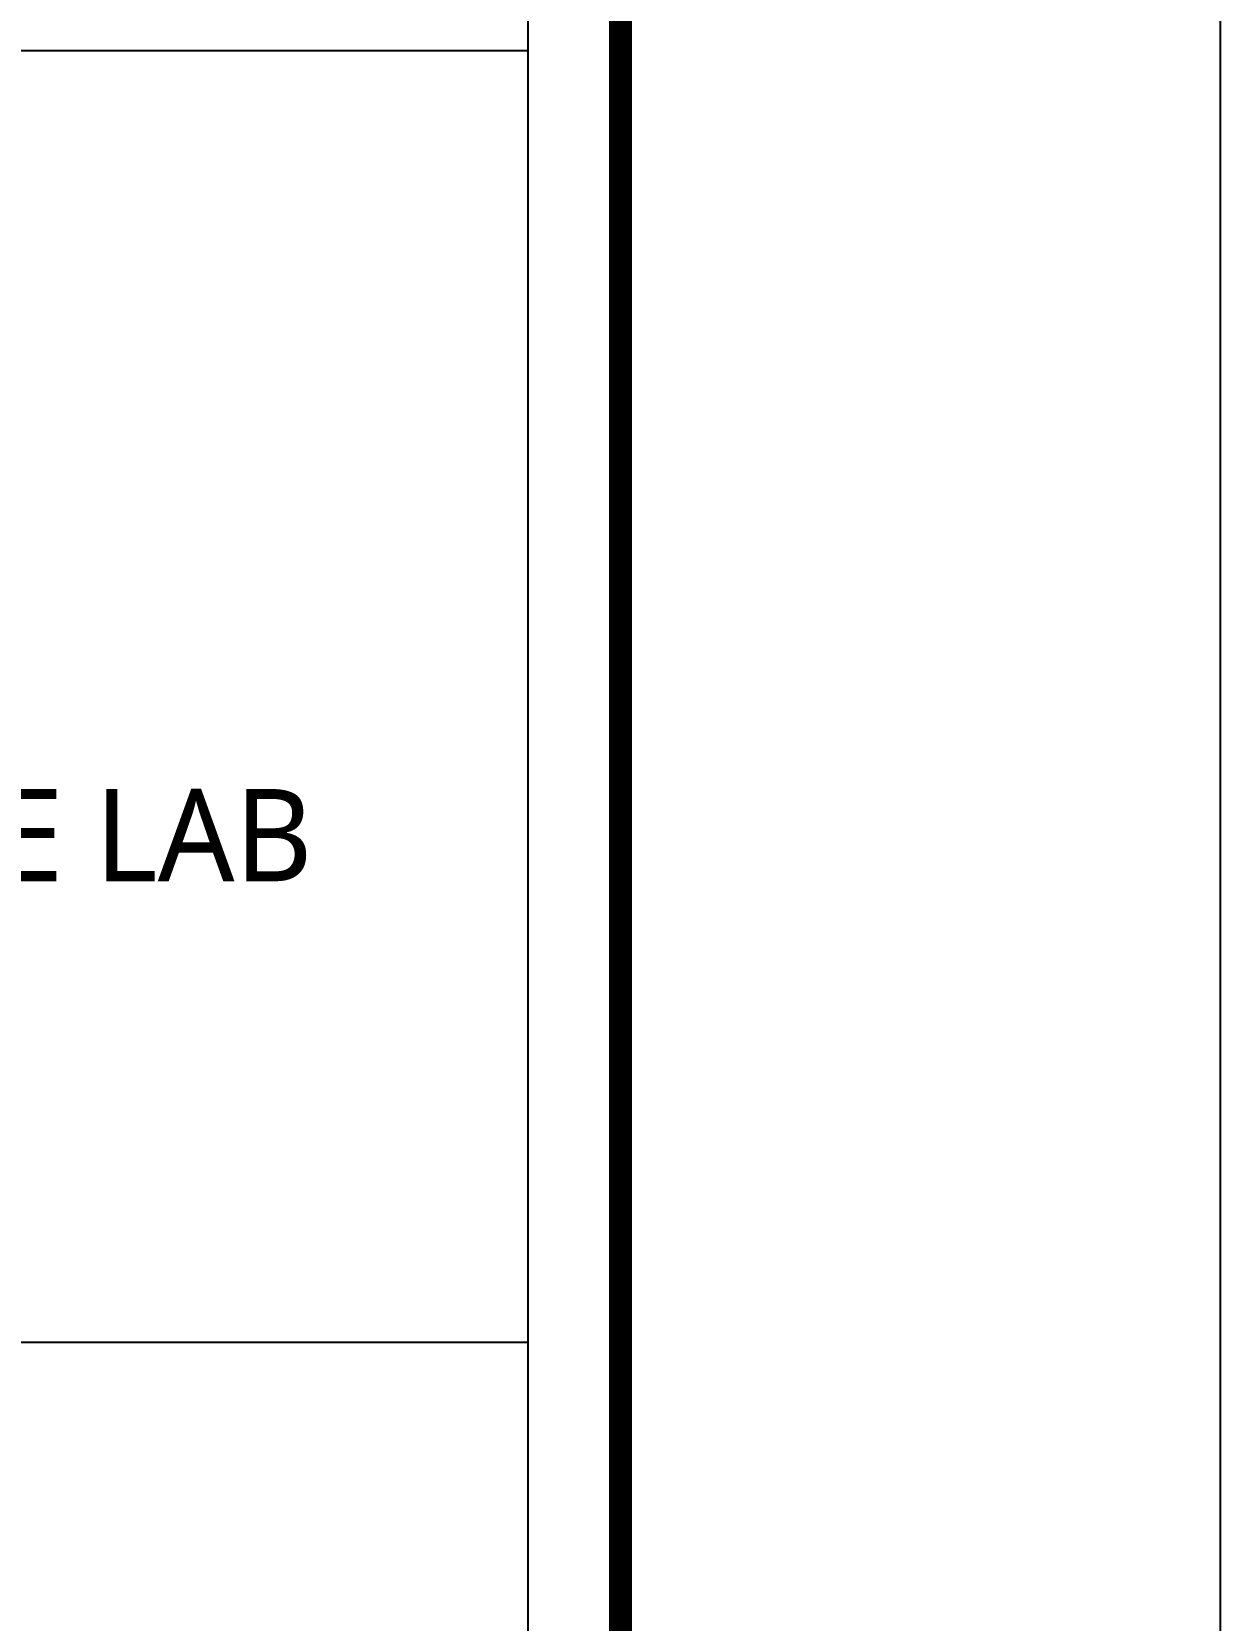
# Model space of a CAD drawing. Header units: millimetres. Extents: x 2135 to 254135, y 1035 to 90135.
# Drawn here: x 167558 to 170135, y 34483 to 37927 of the extents above; entities that cross this region are included whole.
import ezdxf
from ezdxf.enums import TextEntityAlignment as Align

# ---------------------------------------------------------------- set-up
doc = ezdxf.new("R2010")
doc.units = ezdxf.units.MM
for name, color, linetype in [('form_TED.A', 40, 'Continuous'), ('TEXT1_TED.A', 2, 'Continuous'), ('WA2(가벽)_TED.A', 7, 'Continuous')]:
    doc.layers.add(name, color=color, linetype=linetype)
doc.styles.add('맑은고딕', font='malgun.ttf')

# ---------------------------------------------------------------- blocks, each defined once
blk = doc.blocks.new('FORM_TED.A')
at = {"layer": 'form_TED.A', "color": 253, "ltscale": 30}
blk.add_line((405, 8.5), (405, 258.5), dxfattribs=at)
at = {"layer": 'form_TED.A', "ltscale": 30}
for p, q in [((405, 71.5), (362, 71.5)), ((405, 43.5), (362, 43.5))]:
    blk.add_line(p, q, dxfattribs=at)
blk.add_lwpolyline([(420, 0), (0, 0), (0, 297), (420, 297)], close=True, dxfattribs=at)
at = {"layer": 'form_TED.A', "ltscale": 30, "const_width": 0.5}
blk.add_lwpolyline([(407, 8.5), (7, 8.5), (7, 288.5), (407, 288.5)], close=True, dxfattribs=at)

msp = doc.modelspace()

# ---------------------------------------------------------------- block references
at = {"layer": 'WA2(가벽)_TED.A', "xscale": 100, "yscale": 100, "zscale": 100}
msp.add_blockref('FORM_TED.A', (128134.6, 30735.4), dxfattribs=at)

# ---------------------------------------------------------------- texts
at = {"layer": 'TEXT1_TED.A', "style": '맑은고딕'}
msp.add_text('URBAN ARCHITECTURE LAB', height=200, dxfattribs=at).set_placement((166484.6, 36185.4), align=Align.MIDDLE_CENTER)

doc.saveas('drawing.dxf')
